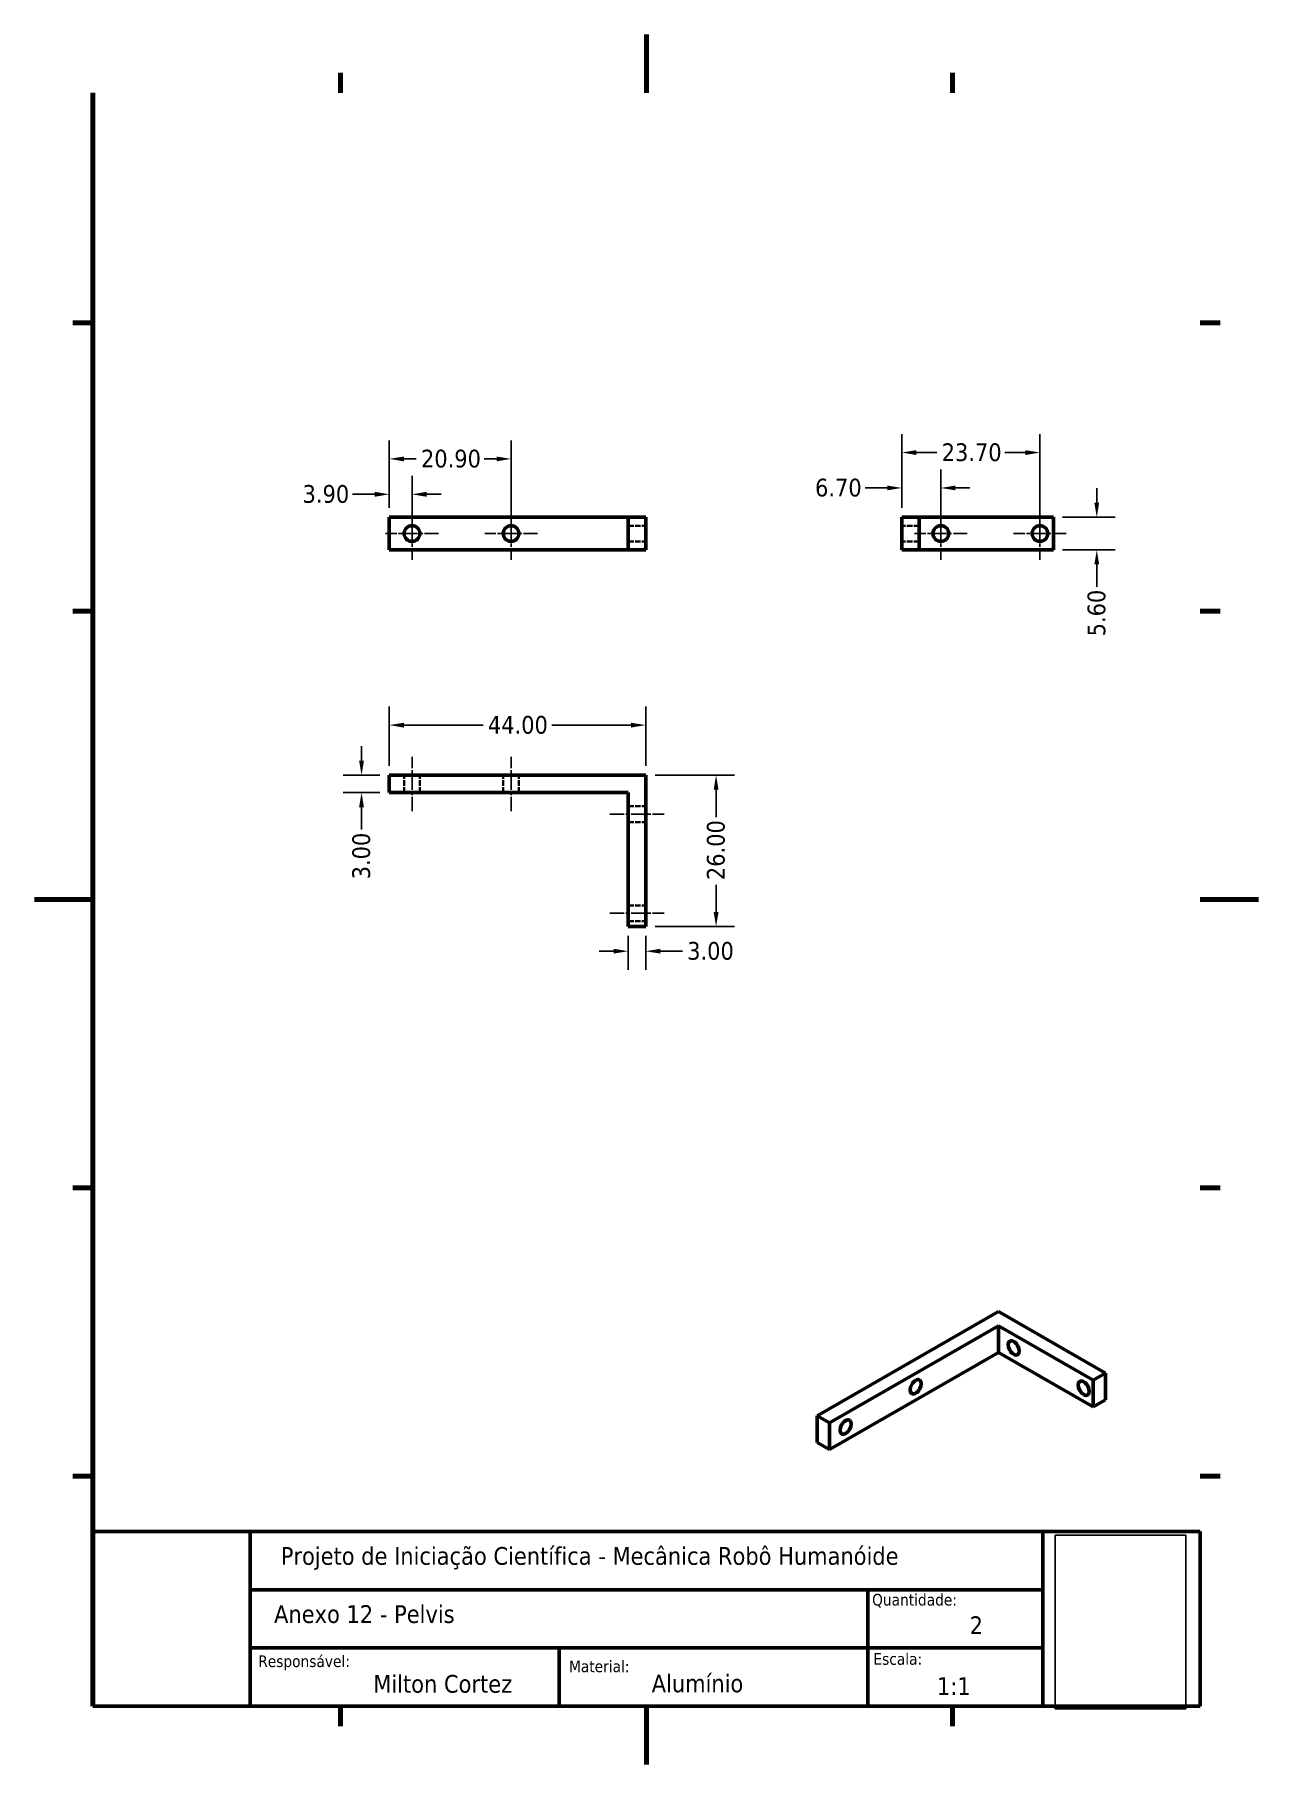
# Model space of a CAD drawing. Header units: millimetres. Extents: x 0 to 210, y 0 to 297.
import ezdxf

# ---------------------------------------------------------------- set-up
doc = ezdxf.new("R2010")
doc.units = ezdxf.units.MM
doc.linetypes.add('CHAIN', pattern=[0.7087, 0.4724, -0.0591, 0.1181, -0.0591])
doc.linetypes.add('DASHED', pattern=[0.2067, 0.1654, -0.0413])
for name, color, linetype, lineweight in [('Border (ANSI)', 7, 'Continuous', 70), ('Center Mark (ANSI)', 7, 'Continuous', 25), ('Centerline (ANSI)', 7, 'Continuous', 25), ('Dimension (ANSI)', 7, 'Continuous', 25), ('Hidden (ANSI)', 7, 'DASHED', 35), ('Title (ANSI)', 7, 'Continuous', 50), ('Visible (ANSI)', 7, 'Continuous', 50)]:
    doc.layers.add(name, color=color, linetype=linetype, lineweight=lineweight)
doc.styles.add('Note Text (ANSI)', font='TAHOMA.TTF')
doc.dimstyles.new('Default - mm (ANSI)', dxfattribs={"dimtxt": 3.048, "dimasz": 2.5, "dimexe": 3.175, "dimexo": 1.6002, "dimgap": 0.8, "dimtad": 0, "dimtoh": 1, "dimrnd": 1e-08, "dimzin": 4, "dimdsep": 46, "dimtxsty": 'Note Text (ANSI)', "dimcen": 0.09, "dimdle": 10, "dimclrd": 256, "dimclre": 256, "dimclrt": 256, "dimadec": 1, "dimazin": 1, "dimtfac": 1, "dimtofl": 0, "dimtmove": 0, "dimatfit": 3, "dimfxl": 0, "dimtolj": 1, "dimtzin": 4, "dimlwd": -1, "dimlwe": -1, "dimarcsym": 0})
picture_1 = doc.add_image_def('image1.bmp', size_in_pixel=(452, 603))

# ---------------------------------------------------------------- blocks, each defined once
blk = doc.blocks.new('Borders Default Border')
at = {"layer": 'Border (ANSI)'}
for p, q in [((52.5, 287), (52.5, 290.45)), ((157.5, 287), (157.5, 290.45)), ((10, 247.5), (6.55, 247.5)), ((200, 247.5), (203.45, 247.5)), ((10, 198), (6.55, 198)), ((200, 198), (203.45, 198)), ((10, 99), (6.55, 99)), ((200, 99), (203.45, 99)), ((10, 49.5), (6.55, 49.5)), ((200, 49.5), (203.45, 49.5)), ((52.5, 10), (52.5, 6.55)), ((157.5, 10), (157.5, 6.55))]:
    blk.add_line(p, q, dxfattribs=at)
at = {"layer": 'Border (ANSI)', "flags": 128}
for points in [[(105, 297), (105, 287)], [(10, 10), (10, 287)], [(0, 148.5), (10, 148.5)], [(210, 148.5), (200, 148.5)], [(105, 0), (105, 10)]]:
    blk.add_lwpolyline(points, dxfattribs=at)
blk = doc.blocks.new('Title Blocks Legenda')
at = {"layer": 'Title (ANSI)'}
for p, q in [((13.26, 171.03), (203.26, 171.03)), ((13.26, 141.03), (13.26, 171.03)), ((40.26, 171.03), (40.26, 141.03)), ((176.26, 171.03), (176.26, 141.03)), ((203.26, 171.03), (203.26, 141.03)), ((40.26, 161.03), (176.26, 161.03)), ((146.26, 161.03), (146.26, 141.03)), ((40.26, 151.03), (176.26, 151.03)), ((93.26, 151.03), (93.26, 141.03)), ((203.26, 141.03), (13.26, 141.03))]:
    blk.add_line(p, q, dxfattribs=at)
at = {"layer": 'Title (ANSI)', "attachment_point": 1, "style": 'Note Text (ANSI)'}
for s, insert, char_height, width in [('Projeto de Iniciação Científica - Mecânica Robô Humanóide', (45.5, 168.35), 3.048, 124.6071), ('\\fTahoma|b0|i0;\\H2.0000;Quantidade:', (146.97, 160.31), 2, 95.1982), ('\\fTahoma|b0|i0;\\H2.0000;Responsável:', (41.63, 149.75), 2, 45.8951), ('\\fTahoma|b0|i0;\\H2.0000;Material:', (94.96, 148.87), 2, 67.2506), ('\\fTahoma|b0|i0;\\H2.0000;Escala:', (147.2, 150.14), 2, 45.6679), ('Milton Cortez', (61.37, 146.39), 3.048, 49.3031), ('Alumínio', (109.15, 146.47), 3.048, 35.7249)]:
    blk.add_mtext(s, dxfattribs=dict(at, insert=insert, char_height=char_height, width=width))
at = {"layer": 'Title (ANSI)', "style": 'Note Text (ANSI)'}
for tag, p in [('Title_001', (44.35, 155.32)), ('Qnt._001', (163.71, 153.4)), ('<1:1>_001', (158.09, 142.95))]:
    blk.add_attdef(tag, p, '', height=3.05, dxfattribs=at)
image = blk.add_image(picture_1, insert=(178.41, 140.56), size_in_units=(22.38, 29.85))
image.dxf.flags = 7
blk = doc.blocks.new('*D6')
at = {"layer": 'Defpoints', "color": 0}
for p in [(104.86, 169.85), (104.86, 143.85), (116.94, 143.85)]:
    blk.add_point(p, dxfattribs=at)
at = {"layer": 'Dimension (ANSI)'}
for p, q in [((106.46, 169.85), (120.12, 169.85)), ((116.94, 167.35), (116.94, 162.66)), ((116.94, 146.35), (116.94, 151.03)), ((106.46, 143.85), (120.12, 143.85))]:
    blk.add_line(p, q, dxfattribs=at)
for points in [[(116.53, 167.35), (117.36, 167.35), (116.94, 169.85)], [(116.53, 146.35), (117.36, 146.35), (116.94, 143.85)]]:
    blk.add_solid(points, dxfattribs=at)
at = {"layer": 'Dimension (ANSI)', "insert": (115.36, 151.83), "char_height": 3.048, "attachment_point": 1, "rotation": 90, "style": 'Note Text (ANSI)'}
blk.add_mtext('\\A1;26.00', dxfattribs=at)
blk = doc.blocks.new('*D7')
at = {"layer": 'Defpoints', "color": 0}
for p in [(64.76, 218.07), (60.86, 214.13), (64.76, 211.33)]:
    blk.add_point(p, dxfattribs=at)
at = {"layer": 'Dimension (ANSI)'}
for p, q in [((60.86, 215.73), (60.86, 221.25)), ((64.76, 212.93), (64.76, 221.25)), ((58.36, 218.07), (54.54, 218.07)), ((67.26, 218.07), (69.76, 218.07))]:
    blk.add_line(p, q, dxfattribs=at)
for points in [[(58.36, 218.49), (58.36, 217.65), (60.86, 218.07)], [(67.26, 218.49), (67.26, 217.65), (64.76, 218.07)]]:
    blk.add_solid(points, dxfattribs=at)
at = {"layer": 'Dimension (ANSI)', "insert": (45.98, 219.66), "char_height": 3.048, "attachment_point": 1, "style": 'Note Text (ANSI)'}
blk.add_mtext('\\A1;3.90', dxfattribs=at)
blk = doc.blocks.new('*D8')
at = {"layer": 'Defpoints', "color": 0}
for p in [(81.76, 224.15), (60.86, 214.13), (81.76, 211.33)]:
    blk.add_point(p, dxfattribs=at)
at = {"layer": 'Dimension (ANSI)'}
for p, q in [((60.86, 215.73), (60.86, 227.32)), ((81.76, 212.93), (81.76, 227.32)), ((63.36, 224.15), (65.5, 224.15)), ((79.26, 224.15), (77.13, 224.15))]:
    blk.add_line(p, q, dxfattribs=at)
for points in [[(63.36, 224.56), (63.36, 223.73), (60.86, 224.15)], [(79.26, 224.56), (79.26, 223.73), (81.76, 224.15)]]:
    blk.add_solid(points, dxfattribs=at)
at = {"layer": 'Dimension (ANSI)', "insert": (66.3, 225.73), "char_height": 3.048, "attachment_point": 1, "style": 'Note Text (ANSI)'}
blk.add_mtext('\\A1;20.90', dxfattribs=at)
blk = doc.blocks.new('*D9')
at = {"layer": 'Defpoints', "color": 0}
for p in [(155.51, 219.16), (148.81, 214.13), (155.51, 211.33)]:
    blk.add_point(p, dxfattribs=at)
at = {"layer": 'Dimension (ANSI)'}
for p, q in [((148.81, 215.73), (148.81, 222.34)), ((155.51, 212.93), (155.51, 222.34)), ((146.31, 219.16), (142.51, 219.16)), ((158.01, 219.16), (160.51, 219.16))]:
    blk.add_line(p, q, dxfattribs=at)
for points in [[(146.31, 219.58), (146.31, 218.75), (148.81, 219.16)], [(158.01, 219.58), (158.01, 218.75), (155.51, 219.16)]]:
    blk.add_solid(points, dxfattribs=at)
at = {"layer": 'Dimension (ANSI)', "insert": (133.92, 220.75), "char_height": 3.048, "attachment_point": 1, "style": 'Note Text (ANSI)'}
blk.add_mtext('\\A1;6.70', dxfattribs=at)
blk = doc.blocks.new('*D10')
at = {"layer": 'Defpoints', "color": 0}
for p in [(172.51, 225.24), (148.81, 214.13), (172.51, 211.33)]:
    blk.add_point(p, dxfattribs=at)
at = {"layer": 'Dimension (ANSI)'}
for p, q in [((148.81, 215.73), (148.81, 228.41)), ((172.51, 212.93), (172.51, 228.41)), ((151.31, 225.24), (154.85, 225.24)), ((170.01, 225.24), (166.48, 225.24))]:
    blk.add_line(p, q, dxfattribs=at)
for points in [[(151.31, 225.65), (151.31, 224.82), (148.81, 225.24)], [(170.01, 225.65), (170.01, 224.82), (172.51, 225.24)]]:
    blk.add_solid(points, dxfattribs=at)
at = {"layer": 'Dimension (ANSI)', "insert": (155.65, 226.82), "char_height": 3.048, "attachment_point": 1, "style": 'Note Text (ANSI)'}
blk.add_mtext('\\A1;23.70', dxfattribs=at)
blk = doc.blocks.new('*D11')
at = {"layer": 'Defpoints', "color": 0}
for p in [(174.81, 214.13), (182.27, 214.13), (174.81, 208.53)]:
    blk.add_point(p, dxfattribs=at)
at = {"layer": 'Dimension (ANSI)'}
for p, q in [((182.27, 216.63), (182.27, 219.13)), ((176.41, 214.13), (185.44, 214.13)), ((176.41, 208.53), (185.44, 208.53)), ((182.27, 206.03), (182.27, 202.19))]:
    blk.add_line(p, q, dxfattribs=at)
for points in [[(181.85, 216.63), (182.68, 216.63), (182.27, 214.13)], [(181.85, 206.03), (182.68, 206.03), (182.27, 208.53)]]:
    blk.add_solid(points, dxfattribs=at)
at = {"layer": 'Dimension (ANSI)', "insert": (180.68, 193.68), "char_height": 3.048, "attachment_point": 1, "rotation": 90, "style": 'Note Text (ANSI)'}
blk.add_mtext('\\A1;5.60', dxfattribs=at)
blk = doc.blocks.new('*D12')
at = {"layer": 'Defpoints', "color": 0}
for p in [(56.1, 169.85), (60.86, 169.85), (60.86, 166.85)]:
    blk.add_point(p, dxfattribs=at)
at = {"layer": 'Dimension (ANSI)'}
for p, q in [((56.1, 172.35), (56.1, 174.85)), ((59.26, 169.85), (52.92, 169.85)), ((59.26, 166.85), (52.92, 166.85)), ((56.1, 164.35), (56.1, 160.53))]:
    blk.add_line(p, q, dxfattribs=at)
for points in [[(55.68, 172.35), (56.51, 172.35), (56.1, 169.85)], [(55.68, 164.35), (56.51, 164.35), (56.1, 166.85)]]:
    blk.add_solid(points, dxfattribs=at)
at = {"layer": 'Dimension (ANSI)', "insert": (54.51, 151.96), "char_height": 3.048, "attachment_point": 1, "rotation": 90, "style": 'Note Text (ANSI)'}
blk.add_mtext('\\A1;3.00', dxfattribs=at)
blk = doc.blocks.new('*D13')
at = {"layer": 'Defpoints', "color": 0}
for p in [(104.86, 178.44), (60.86, 169.85), (104.86, 169.85)]:
    blk.add_point(p, dxfattribs=at)
at = {"layer": 'Dimension (ANSI)'}
for p, q in [((60.86, 171.45), (60.86, 181.61)), ((104.86, 171.45), (104.86, 181.61)), ((63.36, 178.44), (76.98, 178.44)), ((102.36, 178.44), (88.75, 178.44))]:
    blk.add_line(p, q, dxfattribs=at)
for points in [[(63.36, 178.85), (63.36, 178.02), (60.86, 178.44)], [(102.36, 178.85), (102.36, 178.02), (104.86, 178.44)]]:
    blk.add_solid(points, dxfattribs=at)
at = {"layer": 'Dimension (ANSI)', "insert": (77.78, 180.02), "char_height": 3.048, "attachment_point": 1, "style": 'Note Text (ANSI)'}
blk.add_mtext('\\A1;44.00', dxfattribs=at)
blk = doc.blocks.new('*D14')
at = {"layer": 'Defpoints', "color": 0}
for p in [(101.86, 143.85), (104.86, 143.85), (101.86, 139.62)]:
    blk.add_point(p, dxfattribs=at)
at = {"layer": 'Dimension (ANSI)'}
for p, q in [((99.36, 139.62), (96.86, 139.62)), ((101.86, 142.25), (101.86, 136.45)), ((104.86, 142.25), (104.86, 136.45)), ((107.36, 139.62), (111.18, 139.62))]:
    blk.add_line(p, q, dxfattribs=at)
for points in [[(99.36, 140.04), (99.36, 139.21), (101.86, 139.62)], [(107.36, 140.04), (107.36, 139.21), (104.86, 139.62)]]:
    blk.add_solid(points, dxfattribs=at)
at = {"layer": 'Dimension (ANSI)', "insert": (111.98, 141.21), "char_height": 3.048, "attachment_point": 1, "style": 'Note Text (ANSI)'}
blk.add_mtext('\\A1;3.00', dxfattribs=at)

msp = doc.modelspace()

# ---------------------------------------------------------------- linework, layer by layer
at = {"layer": 'Center Mark (ANSI)', "linetype": 'CHAIN', "ltscale": 5.027404}
for p, q in [((64.762, 215.859), (64.762, 206.809)), ((81.762, 215.859), (81.762, 206.809)), ((155.513, 215.859), (155.513, 206.809)), ((172.513, 215.859), (172.513, 206.809)), ((69.287, 211.334), (60.237, 211.334)), ((86.287, 211.334), (77.237, 211.334)), ((160.038, 211.334), (150.988, 211.334)), ((177.038, 211.334), (167.988, 211.334))]:
    msp.add_line(p, q, dxfattribs=at)
at = {"layer": 'Centerline (ANSI)', "linetype": 'CHAIN', "ltscale": 5.194061}
for p, q in [((64.762, 163.672), (64.762, 173.022)), ((81.762, 163.672), (81.762, 173.022))]:
    msp.add_line(p, q, dxfattribs=at)
at = {"layer": 'Centerline (ANSI)', "linetype": 'CHAIN', "ltscale": 5.194062}
for p, q in [((98.689, 163.147), (108.039, 163.147)), ((98.689, 146.147), (108.039, 146.147))]:
    msp.add_line(p, q, dxfattribs=at)
at = {"layer": 'Hidden (ANSI)', "ltscale": 10.666201}
msp.add_line((60.864, 208.534), (60.864, 214.134), dxfattribs=at)
at = {"layer": 'Hidden (ANSI)', "ltscale": 5.71399}
for p, q in [((101.864, 212.684), (104.864, 212.684)), ((101.864, 209.984), (104.864, 209.984)), ((101.864, 164.497), (104.864, 164.497)), ((101.864, 161.797), (104.864, 161.797)), ((101.864, 147.497), (104.864, 147.497)), ((101.864, 144.797), (104.864, 144.797))]:
    msp.add_line(p, q, dxfattribs=at)
at = {"layer": 'Hidden (ANSI)', "ltscale": 5.713986}
for p, q in [((151.813, 212.684), (148.813, 212.684)), ((151.813, 209.984), (148.813, 209.984)), ((63.412, 166.847), (63.412, 169.847)), ((66.112, 166.847), (66.112, 169.847)), ((80.412, 166.847), (80.412, 169.847)), ((83.112, 166.847), (83.112, 169.847))]:
    msp.add_line(p, q, dxfattribs=at)
at = {"layer": 'Visible (ANSI)'}
for p, q in [((101.864, 214.134), (60.86, 214.134)), ((60.86, 208.534), (60.86, 214.134)), ((104.864, 214.134), (101.864, 214.134)), ((101.864, 208.534), (101.864, 214.134)), ((104.864, 208.534), (104.864, 214.134)), ((151.813, 214.134), (148.813, 214.134)), ((148.813, 208.534), (148.813, 214.134)), ((151.813, 208.534), (151.813, 214.134)), ((174.813, 214.134), (151.813, 214.134)), ((174.813, 208.534), (174.813, 214.134)), ((101.864, 208.534), (60.86, 208.534)), ((104.864, 208.534), (101.864, 208.534)), ((151.813, 208.534), (148.813, 208.534)), ((174.813, 208.534), (151.813, 208.534)), ((60.86, 166.847), (60.864, 169.847)), ((60.864, 169.847), (104.864, 169.847)), ((104.864, 169.847), (104.864, 143.847)), ((101.864, 166.847), (60.86, 166.847)), ((101.864, 143.847), (101.864, 166.847)), ((104.864, 143.847), (101.864, 143.847)), ((134.285, 59.841), (165.398, 77.758)), ((165.398, 77.758), (183.783, 67.171)), ((165.398, 75.315), (136.404, 58.618)), ((165.398, 70.736), (165.398, 75.315)), ((181.661, 65.949), (165.398, 75.315)), ((165.398, 70.736), (136.404, 54.04)), ((181.661, 61.371), (165.398, 70.736)), ((183.783, 67.171), (181.661, 65.949)), ((181.661, 61.371), (181.661, 65.949)), ((183.783, 62.592), (183.783, 67.171)), ((183.783, 62.592), (181.661, 61.371)), ((136.404, 58.618), (134.285, 59.841)), ((134.285, 55.263), (134.285, 59.841)), ((136.404, 54.04), (136.404, 58.618)), ((136.404, 54.04), (134.285, 55.263))]:
    msp.add_line(p, q, dxfattribs=at)
for centre in [(64.762, 211.334), (81.762, 211.334), (155.513, 211.334), (172.513, 211.334)]:
    msp.add_circle(centre, 1.35, dxfattribs=at)
for centre, major_axis in [((168.014, 71.519), (-0.674, 1.17)), ((151.184, 64.84), (0.674, 1.17)), ((180.035, 64.597), (-0.674, 1.17)), ((139.163, 57.918), (0.674, 1.17))]:
    msp.add_ellipse(centre, major_axis=major_axis, ratio=0.5780931, dxfattribs=at)

# ---------------------------------------------------------------- block references
msp.add_blockref('Borders Default Border', (0, 0))
msp.add_blockref('Title Blocks Legenda', (-3.258, -131.034)).add_auto_attribs({'<1:1>_001': '1:1', 'Qnt._001': '2', 'Title_001': 'Anexo 12 - Pelvis'})

# ---------------------------------------------------------------- dimensions: what is measured, and where the dimension line sits
at = {"layer": 'Dimension (ANSI)'}
for base, p1, p2, angle, picture, middle in [((81.762, 224.147), (60.86, 214.134), (81.762, 211.334), 180, '*D8', (71.311, 224.147)), ((172.513, 225.236), (148.813, 214.134), (172.513, 211.334), 180, '*D10', (160.663, 225.236)), ((64.762, 218.071), (60.86, 214.134), (64.762, 211.334), 180, '*D7', (49.862, 218.071)), ((155.513, 219.162), (148.813, 214.134), (155.513, 211.334), 180, '*D9', (137.814, 219.162)), ((182.267, 214.134), (174.813, 208.534), (174.813, 214.134), 90, '*D11', (182.267, 197.535)), ((104.864, 178.436), (60.864, 169.847), (104.864, 169.847), 180, '*D13', (82.864, 178.436)), ((56.098, 169.847), (60.86, 166.847), (60.864, 169.847), 90, '*D12', (56.098, 155.848)), ((116.945, 143.847), (104.864, 169.847), (104.864, 143.847), 90, '*D6', (116.945, 156.847)), ((101.864, 139.624), (104.864, 143.847), (101.864, 143.847), 180, '*D14', (115.862, 139.624))]:
    dim = msp.add_linear_dim(base=base, p1=p1, p2=p2, angle=angle, dimstyle='Default - mm (ANSI)', override={"dimtoh": 0, "dimdec": 2, "dimtp": 0, "dimtm": 0, "dimtdec": 2, "dimatfit": 1}, dxfattribs=at)
    dim.commit()
    dim.dimension.update_dxf_attribs({"geometry": picture, "text_midpoint": middle, "dimtype": 160})

doc.saveas('drawing.dxf')
